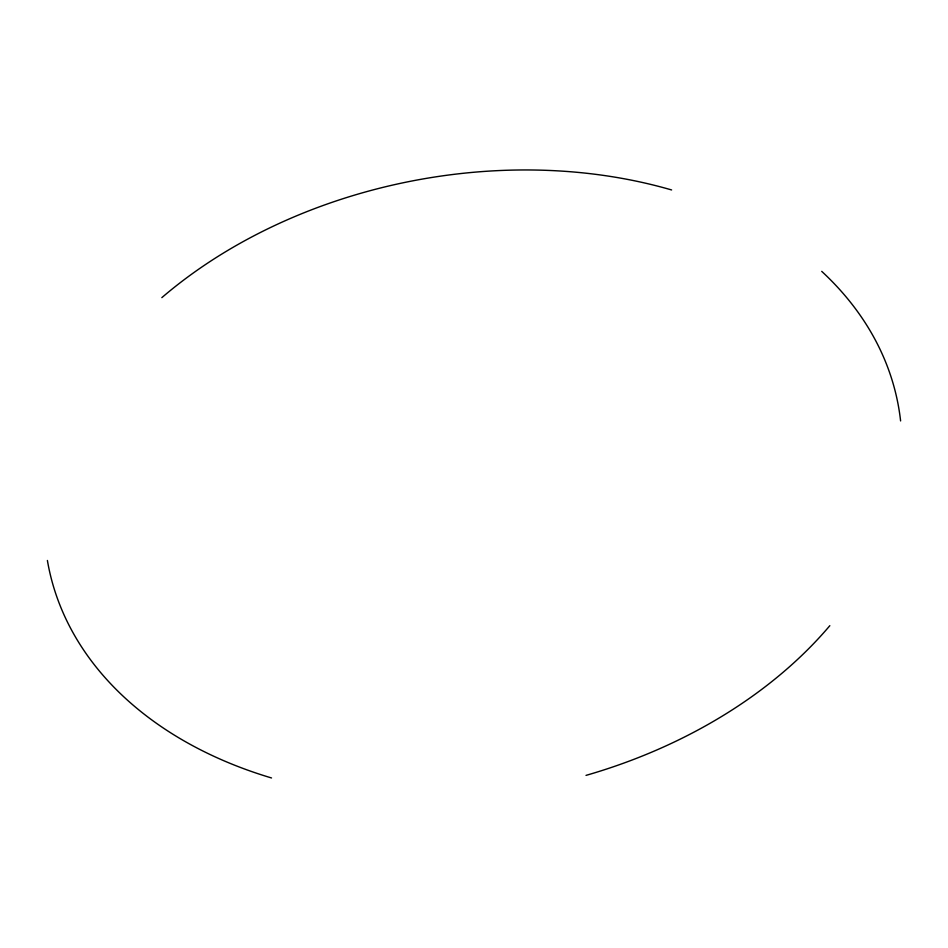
<?xml version="1.0" encoding="UTF-8"?>
<svg xmlns="http://www.w3.org/2000/svg" width="948" height="948" viewBox="0 0 948 948"><rect width="100%" height="100%" fill="white"/><g stroke="black" fill="none" stroke-linecap="round" stroke-linejoin="round"><path stroke-width="1.42" d="M829.832 625.68A432.466 309.51 -10.6 0 1 586.018 775.381M271.531 777.964A432.466 309.51 -10.6 0 1 47.4 560.469M161.835 297.636A432.466 309.51 -10.6 0 1 671.611 189.956M821.726 271.365A432.466 309.51 -10.6 0 1 900.6 420.936"/></g></svg>
